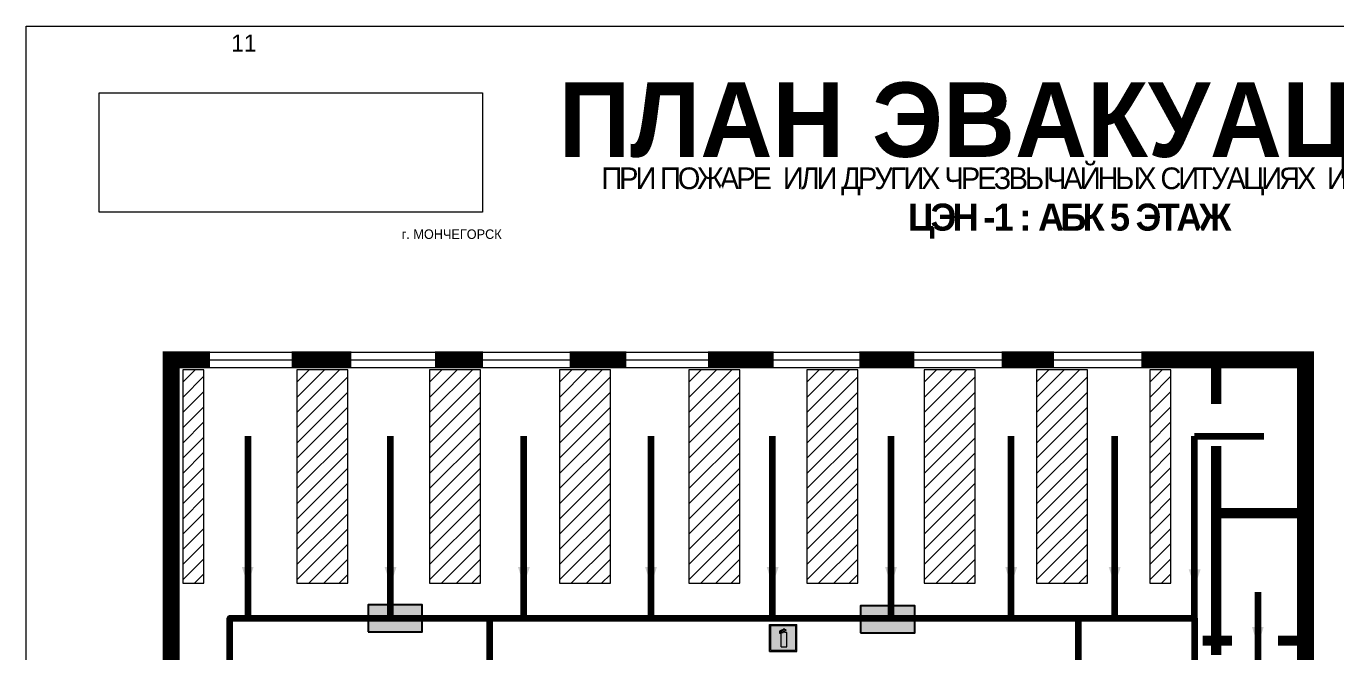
# Model space of a CAD drawing. Header units: millimetres. Extents: x 13810 to 67229, y 12374 to 21950.
# Drawn here: x 39738.7 to 40125.1, y 15549.7 to 15734.5 of the extents above; entities that cross this region are included whole.
import ezdxf

# ---------------------------------------------------------------- set-up
doc = ezdxf.new("R2010")
doc.units = ezdxf.units.MM
doc.layers.add('План_Штампы', color=7, linetype='Continuous')
doc.styles.add('обычный', font='arial.ttf')
picture_1 = doc.add_image_def('image1.jpg', size_in_pixel=(337, 105))

# ---------------------------------------------------------------- blocks, each defined once
blk = doc.blocks.new('A$C3AD82952')
at = {"true_color": 0xf5f5ff}
h = blk.add_hatch(color=7, dxfattribs=at)
h.dxf.hatch_style = 1
h.paths.add_polyline_path([(8.21, 8.73, 0.414214), (7.89, 9.05), (7.22, 9.05), (7.22, 9.92), (7.59, 9.92, 1), (7.57, 10.36), (7.22, 10.36), (7.22, 10.6), (6.43, 10.6), (6.43, 10.36), (6.01, 10.36), (4.74, 9.59), (4.74, 8.69), (4.98, 8.73), (4.98, 9.26), (6.12, 9.91), (6.43, 9.91), (6.43, 9.05), (5.76, 9.05, 0.414214), (5.44, 8.73), (5.44, 2.2), (8.21, 2.2)], flags=0)
h.paths.add_polyline_path([(12.8, 12.8), (0, 12.8), (0, 0), (12.8, 0)])
h.paths.add_polyline_path([(0.51, 12.29), (12.29, 12.29), (12.29, 0.51), (0.51, 0.51)], flags=16)
h.paths.add_polyline_path([(4.74, 9.59), (6.01, 10.36), (6.43, 10.36), (6.43, 10.6), (7.22, 10.6), (7.22, 10.36), (7.59, 10.36, -0.94586), (7.59, 9.92), (7.22, 9.92), (7.22, 9.05), (7.89, 9.05, -0.414214), (8.21, 8.73), (8.21, 2.2), (5.44, 2.2), (5.44, 8.73, -0.414214), (5.76, 9.05), (6.43, 9.05), (6.43, 9.91), (6.12, 9.91), (4.98, 9.26), (4.98, 8.73), (4.74, 8.69)], flags=0)
h = blk.add_hatch(color=242)
h.dxf.hatch_style = 1
h.paths.add_polyline_path([(12.29, 12.29), (0.51, 12.29), (0.51, 0.51), (12.29, 0.51)])
h.paths.add_polyline_path([(4.74, 8.69), (4.74, 9.59), (6.01, 10.36), (6.43, 10.36), (6.43, 10.6), (7.22, 10.6), (7.22, 10.36), (7.59, 10.36, -0.94586), (7.59, 9.92), (7.22, 9.92), (7.22, 9.05), (7.89, 9.05, -0.414214), (8.21, 8.73), (8.21, 2.2), (5.44, 2.2), (5.44, 8.73, -0.414214), (5.76, 9.05), (6.43, 9.05), (6.43, 9.91), (6.12, 9.91), (4.98, 9.26), (4.98, 8.73)], flags=16)
h = blk.add_hatch(color=7, dxfattribs=at)
h.dxf.hatch_style = 1
h.paths.add_polyline_path([(8.21, 8.73, 0.414214), (7.89, 9.05), (7.22, 9.05), (7.22, 9.92), (7.59, 9.92, 1), (7.57, 10.36), (7.22, 10.36), (7.22, 10.6), (6.43, 10.6), (6.43, 10.36), (6.01, 10.36), (4.74, 9.59), (4.74, 8.69), (4.98, 8.73), (4.98, 9.26), (6.12, 9.91), (6.43, 9.91), (6.43, 9.05), (5.76, 9.05, 0.414214), (5.44, 8.73), (5.44, 2.2), (8.21, 2.2)])
at = {"color": 242, "lineweight": 5}
for p, q in [((0, 0), (0, 12.8)), ((0, 12.8), (12.8, 12.8)), ((12.8, 0), (12.8, 12.8)), ((6.01, 10.36), (4.74, 9.59)), ((4.74, 9.59), (4.74, 8.69)), ((4.74, 8.69), (4.98, 8.73)), ((4.98, 9.26), (6.12, 9.91)), ((4.98, 8.73), (4.98, 9.26)), ((5.44, 2.2), (5.44, 8.73)), ((5.76, 9.05), (6.43, 9.05)), ((6.01, 10.36), (6.43, 10.36)), ((6.12, 9.91), (6.43, 9.91)), ((7.22, 10.6), (6.43, 10.6)), ((6.43, 10.6), (6.43, 10.36)), ((6.43, 9.91), (6.43, 9.05)), ((7.22, 10.36), (7.22, 10.6)), ((7.59, 10.36), (7.22, 10.36)), ((7.22, 9.05), (7.22, 9.92)), ((7.59, 9.92), (7.22, 9.92)), ((7.89, 9.05), (7.22, 9.05)), ((8.21, 2.2), (8.21, 8.73)), ((0, 0), (12.8, 0)), ((5.44, 2.2), (8.21, 2.2))]:
    blk.add_line(p, q, dxfattribs=at)
blk.add_lwpolyline([(0.51, 12.29), (12.29, 12.29), (12.29, 0.51), (0.51, 0.51)], close=True, dxfattribs=at)
for centre, radius, start, end in [((5.76, 8.73), 0.32, 90, 180), ((7.58, 10.14), 0.223, 273.18746, 86.81254), ((7.89, 8.73), 0.32, 0, 90)]:
    blk.add_arc(centre, radius, start, end, dxfattribs=at)
blk = doc.blocks.new('A$C32E8229D')
at = {"true_color": 0xffffff}
blk.add_hatch(color=7, dxfattribs=at).paths.add_polyline_path([(0, 0), (0, -8), (16, -8), (16, 0)])
h = blk.add_hatch(color=126)
h.paths.add_polyline_path([(0.2, -0.2), (15.8, -0.2), (15.8, -7.8), (0.2, -7.8)])
h.paths.add_polyline_path([(13.49, -2.05), (12.08, -2.05), (11.37, -2.63, 0.162397), (11.29, -2.84), (11.29, -3.63), (10.35, -3.63), (10.35, -4.05), (11.68, -4.05), (11.68, -3.48), (12.26, -4.28), (11.29, -5.1), (11.29, -6.78), (11.85, -6.78), (11.85, -5.44), (12.8, -4.64), (12.8, -5.94), (14.46, -5.94), (14.46, -5.39), (13.45, -5.39), (13.45, -3.97), (12.46, -2.59), (13.15, -2.59), (13.69, -3.34), (14.18, -3)], flags=16)
h.paths.add_polyline_path([(10.74, -1.82, 1), (11.8, -1.82, 1)], flags=16)
h.paths.add_polyline_path([(9.39, -3.59), (5.99, -3.59), (6.56, -3.03), (5.91, -3.03), (5.1, -3.83), (5.91, -4.64), (6.56, -4.64), (5.99, -4.09), (9.39, -4.09)], flags=16)
h.paths.add_polyline_path([(4.29, -1.08), (1.72, -1.08), (1.72, -6.6), (4.29, -6.6)], flags=16)
at = {"color": 126}
blk.add_lwpolyline([(16, -8), (0, -8), (0, 0), (16, 0)], close=True, dxfattribs=at)

msp = doc.modelspace()

# ---------------------------------------------------------------- hatches: boundary and pattern name
at = {"lineweight": 0}
h = msp.add_hatch(dxfattribs=at)
h.set_pattern_fill('ANSI31', color=256)
h.set_pattern_definition([(45, (27757.0586, 4463.56), (-2.245064, 2.245064), [])])
h.paths.add_polyline_path([(39791.13, 15569.93), (39791.13, 15632.95), (39784.9, 15632.95), (39784.9, 15569.93)])
h = msp.add_hatch(dxfattribs=at)
h.set_pattern_fill('ANSI31', color=256)
h.set_pattern_definition([(45, (27790.7317, 4463.56), (-2.245064, 2.245064), [])])
h.paths.add_polyline_path([(39833.62, 15632.95), (39818.57, 15632.95), (39818.57, 15569.93), (39833.62, 15569.93)])
h = msp.add_hatch(dxfattribs=at)
h.set_pattern_fill('ANSI31', color=256)
h.set_pattern_definition([(45, (27829.8923, 4463.56), (-2.245064, 2.245064), [])])
h.paths.add_polyline_path([(39872.78, 15632.95), (39857.73, 15632.95), (39857.73, 15569.93), (39872.78, 15569.93)])
h = msp.add_hatch(dxfattribs=at)
h.set_pattern_fill('ANSI31', color=256)
h.set_pattern_definition([(45, (27868.195, 4463.56), (-2.245064, 2.245064), [])])
h.paths.add_polyline_path([(39911.08, 15632.95), (39896.03, 15632.95), (39896.03, 15569.93), (39911.08, 15569.93)])
h = msp.add_hatch(dxfattribs=at)
h.set_pattern_fill('ANSI31', color=256)
h.set_pattern_definition([(45, (27906.4162, 4463.56), (-2.245064, 2.245064), [])])
h.paths.add_polyline_path([(39949.3, 15632.95), (39934.26, 15632.95), (39934.26, 15569.93), (39949.3, 15569.93)])
h = msp.add_hatch(dxfattribs=at)
h.set_pattern_fill('ANSI31', color=256)
h.set_pattern_definition([(45, (27941.2068, 4463.56), (-2.245064, 2.245064), [])])
h.paths.add_polyline_path([(39984.09, 15632.95), (39969.05, 15632.95), (39969.05, 15569.93), (39984.09, 15569.93)])
h = msp.add_hatch(dxfattribs=at)
h.set_pattern_fill('ANSI31', color=256)
h.set_pattern_definition([(45, (27975.8375, 4463.56), (-2.245064, 2.245064), [])])
h.paths.add_polyline_path([(40018.72, 15632.95), (40003.68, 15632.95), (40003.68, 15569.93), (40018.72, 15569.93)])
h = msp.add_hatch(dxfattribs=at)
h.set_pattern_fill('ANSI31', color=256)
h.set_pattern_definition([(45, (28009.001, 4463.56), (-2.245064, 2.245064), [])])
h.paths.add_polyline_path([(40051.89, 15632.95), (40036.84, 15632.95), (40036.84, 15569.93), (40051.89, 15569.93)])
h = msp.add_hatch(dxfattribs=at)
h.set_pattern_fill('ANSI31', color=256)
h.set_pattern_definition([(45, (28042.377, 4463.56), (-2.245064, 2.245064), [])])
h.paths.add_polyline_path([(40076.45, 15569.93), (40076.45, 15632.95), (40070.22, 15632.95), (40070.22, 15569.93)])

# ---------------------------------------------------------------- linework, layer by layer
at = {"color": 126, "lineweight": 0, "true_color": 0x008754}
msp.add_lwpolyline([(39738.71, 15734.45), (40338.71, 15734.45), (40338.71, 15339.45), (39738.71, 15339.45)], close=True, dxfattribs=at)
msp.add_lwpolyline([(39738.71, 15734.45), (40338.71, 15734.45), (40338.71, 15339.45), (39738.71, 15339.45)], close=True, dxfattribs=at)
msp.add_lwpolyline([(39738.71, 15734.45), (40338.71, 15734.45), (40338.71, 15339.45), (39738.71, 15339.45)], close=True, dxfattribs=at)
msp.add_lwpolyline([(39738.71, 15734.45), (40338.71, 15734.45), (40338.71, 15339.45), (39738.71, 15339.45)], close=True, dxfattribs=at)
at = {"lineweight": 100, "const_width": 5}
for points in [[(39791.45, 15381.25), (39781.52, 15381.25), (39781.52, 15635.91), (39792.97, 15635.91)], [(39817.06, 15635.91), (39834.69, 15635.91)], [(39859.37, 15635.91), (39873.48, 15635.91)], [(39899.04, 15635.91), (39915.79, 15635.91)], [(39939.89, 15635.91), (39959.28, 15635.91)], [(39984.55, 15635.91), (40000.74, 15635.91)], [(40026.53, 15635.91), (40042.01, 15635.91)], [(40067.8, 15635.91), (40116.19, 15635.91), (40116.19, 15381.25), (40068.94, 15381.25)]]:
    msp.add_lwpolyline(points, dxfattribs=at)
at = {"lineweight": 0}
for points in [[(39792.62, 15638.2), (40071.08, 15638.2)], [(39792.97, 15635.91), (40071.42, 15635.91)], [(39792.71, 15633.61), (40071.17, 15633.61)]]:
    msp.add_lwpolyline(points, dxfattribs=at)
at = {"lineweight": 0, "const_width": 3}
for points in [[(40089.85, 15635.52), (40089.85, 15622.82)], [(40089.85, 15610.45), (40089.85, 15548.77)], [(40089.85, 15590.6), (40116.34, 15590.6)], [(40085.85, 15552.98), (40094.47, 15552.98)], [(40108.1, 15552.98), (40115.17, 15552.98)]]:
    msp.add_lwpolyline(points, dxfattribs=at)
at = {"lineweight": 0}
for points in [[(39784.9, 15569.93), (39791.13, 15569.93), (39791.13, 15632.95), (39784.9, 15632.95)], [(39818.57, 15569.93), (39833.62, 15569.93), (39833.62, 15632.95), (39818.57, 15632.95)], [(39857.73, 15569.93), (39872.78, 15569.93), (39872.78, 15632.95), (39857.73, 15632.95)], [(39896.03, 15569.93), (39911.08, 15569.93), (39911.08, 15632.95), (39896.03, 15632.95)], [(39934.26, 15569.93), (39949.3, 15569.93), (39949.3, 15632.95), (39934.26, 15632.95)], [(39969.05, 15569.93), (39984.09, 15569.93), (39984.09, 15632.95), (39969.05, 15632.95)], [(40003.68, 15569.93), (40018.72, 15569.93), (40018.72, 15632.95), (40003.68, 15632.95)], [(40036.84, 15569.93), (40051.89, 15569.93), (40051.89, 15632.95), (40036.84, 15632.95)], [(40070.22, 15569.93), (40076.45, 15569.93), (40076.45, 15632.95), (40070.22, 15632.95)]]:
    msp.add_lwpolyline(points, close=True, dxfattribs=at)
at = {"color": 126, "lineweight": 100, "true_color": 0x008754}
for points in [[(39804.07, 15613.37), (39804.07, 15559.61), (40083.46, 15559.61), (40083.46, 15476.72), (40049.62, 15476.72), (40049.62, 15453.92), (39804.68, 15453.92), (39804.68, 15397.18)], [(39846.23, 15559.61), (39846.23, 15613.37)], [(39885.56, 15559.61), (39885.56, 15613.37)], [(39923.08, 15559.61), (39923.08, 15613.37)], [(39958.97, 15559.61), (39958.97, 15613.37)], [(39993.91, 15559.61), (39993.91, 15613.37)], [(40029.36, 15559.61), (40029.36, 15613.37)], [(40059.91, 15559.61), (40059.91, 15613.37)], [(40083.46, 15559.61), (40083.46, 15613.37)], [(40083.46, 15613.37), (40103.92, 15613.37)], [(40102.11, 15567.32), (40102.11, 15543.83), (40083.46, 15543.83)], [(39804.68, 15453.92), (39798.76, 15453.92), (39798.76, 15559.61), (39804.07, 15559.61)], [(39875.49, 15453.92), (39875.49, 15559.61)], [(40049.14, 15559.61), (40049.14, 15532.98)]]:
    msp.add_lwpolyline(points, dxfattribs=at)
at = {"layer": 'План_Штампы', "color": 126, "true_color": 0x008754}
for points in [[(39802.33, 15574.76), (39805.81, 15574.75), (39804.09, 15569.41)], [(39844.48, 15574.69), (39847.96, 15574.68), (39846.25, 15569.34)], [(39883.81, 15574.69), (39887.29, 15574.68), (39885.58, 15569.34)], [(39921.33, 15574.69), (39924.81, 15574.68), (39923.09, 15569.34)], [(39957.22, 15574.69), (39960.7, 15574.68), (39958.98, 15569.34)], [(39992.16, 15574.69), (39995.64, 15574.68), (39993.92, 15569.34)], [(40027.61, 15574.69), (40031.09, 15574.68), (40029.37, 15569.34)], [(40058.16, 15574.69), (40061.64, 15574.68), (40059.93, 15569.34)], [(40081.75, 15574.01), (40085.23, 15574.01), (40083.51, 15568.67)], [(40100.39, 15556.98), (40103.87, 15556.98), (40102.15, 15551.64)]]:
    msp.add_solid(points, dxfattribs=at)

# ---------------------------------------------------------------- block references
at = {"xscale": 0.625, "yscale": 0.625, "zscale": 0.625}
msp.add_blockref('A$C3AD82952', (39958.07, 15549.73), dxfattribs=at)
at = {"layer": 'План_Штампы', "color": 126, "true_color": 0x008754, "xscale": -1}
for p in [(39855.59, 15563.57), (40000.92, 15563.28)]:
    msp.add_blockref('A$C32E8229D', p, dxfattribs=at)

# ---------------------------------------------------------------- texts
at = {"lineweight": 0, "style": 'обычный'}
for s, insert, char_height, width, attachment_point in [('{\\fProxima Nova Rg|b0|i0|c204|p2;11\\H1.1667x; }', (39802.94, 15729.47), 5, 126.6484, 5), ('{\\fProxima Nova Rg|b1|i0|c204|p2;ПЛАН ЭВАКУАЦИИ}', (39895.86, 15717.84), 22, 493.8901, 1), ('\\pi-8.4,l8.4,t8.4;{\\fProxima Nova Rg|b0|i0|c204|p2;г. МОНЧЕГОРСК\\H1.1997x; }', (39864.26, 15673), 2.8, 126.6484, 5)]:
    msp.add_mtext(s, dxfattribs=dict(at, insert=insert, char_height=char_height, width=width, attachment_point=attachment_point))
at = {"color": 0, "lineweight": 0, "insert": (40045.9, 15692.9), "char_height": 8, "width": 449.2158, "attachment_point": 5, "style": 'обычный'}
msp.add_mtext('{\\fArial Black|b1|i0|c204|p34;\\H2x;\\T0.85;  \\fArial Narrow|b0|i0|c204|p34;\\H0.8x;\\W0.9;\\P\\fProxima Nova Rg|b0|i0|c204|p2;\\H0.5x;\\W1;\\C256;ПРИ ПОЖАРЕ  ИЛИ ДРУГИХ ЧРЕЗВЫЧАЙНЫХ СИТУАЦИЯХ  ИЗ ПОМЕЩЕНИЙ \\fProxima Nova Rg|b1|i0|c204|p2;\\H1.25x;\\PЦЭН -1 : АБК 5 ЭТАЖ  }', dxfattribs=at)

# ---------------------------------------------------------------- pictures from other files: only their frames are drawn
at = {"color": 7, "lineweight": 0, "true_color": 0xf5f5ff}
image = msp.add_image(picture_1, insert=(39760.2, 15679.51), size_in_units=(113.11, 35.24), dxfattribs=at)
image.dxf.flags = 7

doc.saveas('drawing.dxf')
